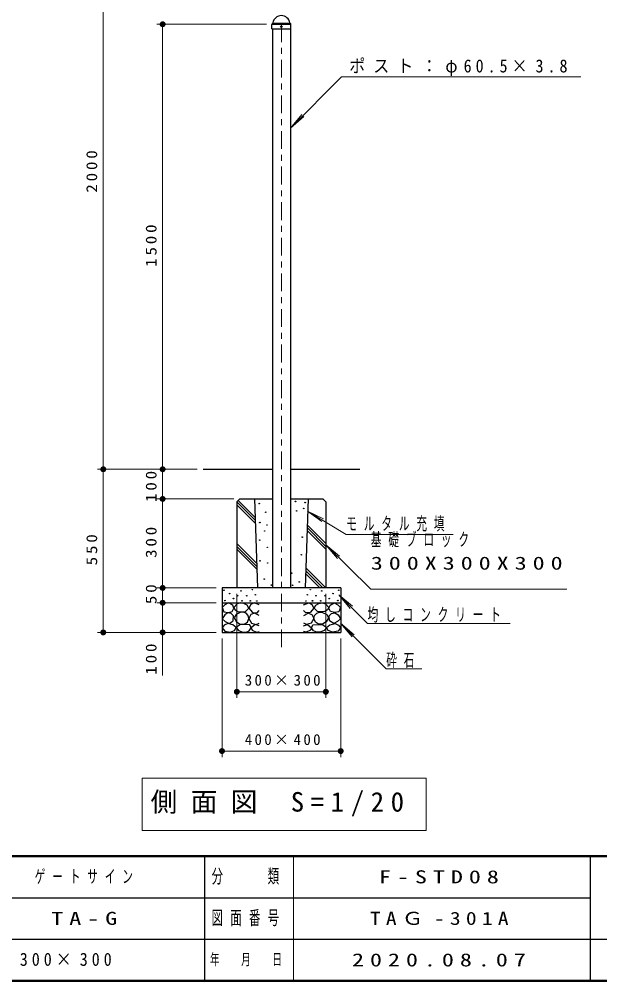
# Model space of a CAD drawing. Units: millimetres on the paper, scale 1:20. Extents: x -385 to 0, y 0 to 267.
# Drawn here: x -166.2 to -68.4, y 0 to 162.1 of the extents above; entities that cross this region are included whole.
import ezdxf

# ---------------------------------------------------------------- set-up
doc = ezdxf.new("R2010")
doc.units = ezdxf.units.MM
doc.linetypes.add('USER2', pattern=[6, 3, -1, 1, -1])
doc.layers.add('LY_1', color=7, linetype='Continuous', lineweight=13)
doc.styles.add('ＭＳ ゴシック', font='')
doc.styles.get('ＭＳ ゴシック').set_extended_font_data('MS Gothic')

# ---------------------------------------------------------------- blocks, each defined once
blk = doc.blocks.new('filled_dot')
at = {"color": 0, "linetype": 'Continuous', "lineweight": -2, "const_width": 1.25}
blk.add_lwpolyline([(-0.625, 0, 1), (0.625, 0, 1)], format="xyb", close=True, dxfattribs=at)

msp = doc.modelspace()

# ---------------------------------------------------------------- linework, layer by layer
at = {"layer": 'LY_1'}
for p, q in [((-152.045, 86.21), (-152.045, 186.21)), ((-124.557, 161.21), (-143.045, 161.21)), ((-142.045, 86.21), (-142.045, 161.21)), ((-111.9, 152.341), (-120.532, 143.709)), ((-111.9, 152.341), (-71.612, 152.341)), ((-120.532, 143.709), (-118.604, 146.007)), ((-120.532, 143.709), (-118.234, 145.637)), ((-136.245, 86.21), (-153.045, 86.21)), ((-152.045, 58.71), (-152.045, 86.21)), ((-136.245, 86.21), (-143.045, 86.21)), ((-142.045, 81.21), (-142.045, 86.21)), ((-130.045, 81.21), (-143.045, 81.21)), ((-142.045, 66.21), (-142.045, 81.21)), ((-126.424, 77.589), (-129.545, 80.71)), ((-126.407, 77.077), (-129.545, 80.215)), ((-126.441, 78.101), (-129.298, 80.957)), ((-117.648, 79.156), (-115.224, 77.389)), ((-117.648, 79.156), (-114.954, 77.837)), ((-111.111, 75.215), (-117.648, 79.156)), ((-114.545, 73.209), (-117.706, 76.371)), ((-114.545, 73.704), (-117.69, 76.85)), ((-114.545, 72.714), (-117.722, 75.892)), ((-111.111, 75.215), (-93.111, 75.215)), ((-126.183, 70.342), (-129.545, 73.704)), ((-126.166, 69.83), (-129.545, 73.21)), ((-114.545, 73.46), (-112.602, 71.173)), ((-114.545, 73.46), (-112.235, 71.546)), ((-106.978, 65.986), (-114.545, 73.46)), ((-126.149, 69.318), (-129.545, 72.715)), ((-115.54, 66.21), (-117.964, 68.634)), ((-115.045, 66.21), (-117.948, 69.113)), ((-114.55, 66.21), (-117.932, 69.592)), ((-133.045, 66.21), (-143.045, 66.21)), ((-142.045, 63.71), (-142.045, 66.21)), ((-129.545, 65.21), (-129.545, 47.71)), ((-114.545, 65.21), (-114.545, 47.71)), ((-112.359, 65.06), (-110.43, 62.762)), ((-112.359, 65.06), (-110.061, 63.132)), ((-107.521, 60.222), (-112.359, 65.06)), ((-106.978, 65.986), (-73.978, 65.986)), ((-133.045, 63.71), (-143.045, 63.71)), ((-142.045, 51.45), (-142.045, 63.71)), ((-112.063, 60.251), (-110.135, 57.953)), ((-112.063, 60.251), (-109.765, 58.322)), ((-104.379, 52.566), (-112.063, 60.251)), ((-107.521, 60.222), (-83.521, 60.222)), ((-143.045, 58.71), (-153.045, 58.71)), ((-133.045, 58.71), (-143.045, 58.71)), ((-132.045, 57.71), (-132.045, 37.71)), ((-112.045, 57.71), (-112.045, 37.71)), ((-104.379, 52.566), (-98.379, 52.566)), ((-114.545, 48.71), (-129.545, 48.71)), ((-112.045, 38.71), (-132.045, 38.71)), ((-145.473, 34.154), (-145.473, 25.354)), ((-97.673, 34.154), (-145.473, 34.154)), ((-97.673, 25.354), (-97.673, 34.154)), ((-145.473, 25.354), (-97.673, 25.354)), ((-120, 21), (-120, 0))]:
    msp.add_line(p, q, dxfattribs=at)
at = {"layer": 'LY_1', "lineweight": 25}
for p, q in [((-123.655, 160.45), (-123.635, 161.177)), ((-123.655, 160.45), (-123.616, 160.41)), ((-123.573, 161.321), (-123.506, 161.389)), ((-123.572, 161.235), (-120.518, 161.235)), ((-123.557, 161.21), (-120.532, 161.21)), ((-123.436, 161.41), (-120.654, 161.41)), ((-120.517, 161.321), (-120.584, 161.389)), ((-120.435, 160.45), (-120.474, 160.41)), ((-120.435, 160.45), (-120.455, 161.177)), ((-123.616, 160.41), (-120.474, 160.41)), ((-123.557, 160.41), (-123.557, 86.21)), ((-120.532, 160.41), (-120.532, 86.21)), ((-135.245, 86.21), (-123.557, 86.21)), ((-123.557, 86.21), (-123.557, 66.21)), ((-120.532, 86.21), (-108.845, 86.21)), ((-120.532, 86.21), (-120.532, 66.21)), ((-129.545, 80.71), (-129.045, 81.21)), ((-129.045, 81.21), (-123.557, 81.21)), ((-126.545, 81.21), (-126.045, 66.21)), ((-120.532, 81.21), (-115.045, 81.21)), ((-117.545, 81.21), (-118.045, 66.21)), ((-115.045, 81.21), (-114.545, 80.71)), ((-129.545, 80.71), (-129.545, 66.21)), ((-114.545, 80.71), (-114.545, 66.21)), ((-112.045, 66.21), (-132.045, 66.21)), ((-132.045, 66.21), (-132.045, 58.71)), ((-112.045, 66.21), (-112.045, 58.71)), ((-132.045, 63.71), (-112.045, 63.71)), ((-132.045, 58.71), (-112.045, 58.71)), ((-135, 21), (-135, 0)), ((-70, 21), (-70, 0)), ((-187.5, 14), (-70, 14)), ((-242.5, 7), (0, 7))]:
    msp.add_line(p, q, dxfattribs=at)
at = {"layer": 'LY_1', "linetype": 'USER2'}
msp.add_line((-122.045, 161.21), (-122.045, 55.226), dxfattribs=at)
at = {"layer": 'LY_1', "lineweight": 50}
for p, q in [((-385, 21), (0, 21)), ((-385, 0), (0, 0))]:
    msp.add_line(p, q, dxfattribs=at)
at = {"layer": 'LY_1', "lineweight": 25}
for points in [[(-130.923, 63.68), (-131.556, 63.379), (-132.032, 62.903), (-131.731, 62.206), (-131.002, 62.064), (-130.305, 62.222), (-130.051, 62.808), (-130.241, 63.315)], [(-128.951, 63.684), (-129.478, 63.549), (-130.06, 62.914), (-129.83, 62.495), (-129.373, 62.258), (-128.857, 62.184), (-128.113, 62.252), (-127.546, 62.792), (-127.83, 63.292), (-128.363, 63.603)], [(-115.139, 63.684), (-114.612, 63.549), (-114.03, 62.914), (-114.26, 62.495), (-114.717, 62.258), (-115.233, 62.184), (-115.977, 62.252), (-116.544, 62.792), (-116.26, 63.292), (-115.727, 63.603)], [(-113.167, 63.68), (-112.534, 63.379), (-112.058, 62.903), (-112.359, 62.206), (-113.088, 62.064), (-113.785, 62.222), (-114.039, 62.808), (-113.849, 63.315)], [(-131.049, 62.032), (-131.588, 61.684), (-132.032, 61.002), (-131.525, 60.543), (-130.859, 60.226), (-130.162, 60.67), (-130.083, 61.509), (-130.491, 61.872)], [(-129.587, 60.468), (-128.965, 60.123), (-128.289, 60.076), (-127.776, 60.437), (-127.532, 61.035), (-127.644, 61.573), (-127.992, 61.981), (-128.458, 62.146), (-128.992, 62.089), (-129.682, 61.721), (-129.978, 61.143)], [(-114.503, 60.468), (-115.125, 60.123), (-115.801, 60.076), (-116.314, 60.437), (-116.558, 61.035), (-116.446, 61.573), (-116.098, 61.981), (-115.632, 62.146), (-115.098, 62.089), (-114.408, 61.721), (-114.112, 61.143)], [(-113.041, 62.032), (-112.502, 61.684), (-112.058, 61.002), (-112.565, 60.543), (-113.231, 60.226), (-113.928, 60.67), (-114.007, 61.509), (-113.599, 61.872)], [(-131.09, 60.235), (-131.659, 59.916), (-131.997, 59.494), (-131.593, 58.928), (-130.651, 58.725), (-129.935, 59.044), (-129.662, 59.549), (-130.201, 60.004)], [(-128.235, 60.028), (-129.019, 59.988), (-129.681, 59.515), (-129.249, 59.055), (-128.559, 58.744), (-127.994, 58.736), (-127.451, 58.961), (-127.113, 59.488), (-127.37, 59.974)], [(-115.855, 60.028), (-115.071, 59.988), (-114.409, 59.515), (-114.841, 59.055), (-115.531, 58.744), (-116.096, 58.736), (-116.639, 58.961), (-116.977, 59.488), (-116.72, 59.974)], [(-113, 60.235), (-112.431, 59.916), (-112.093, 59.494), (-112.497, 58.928), (-113.439, 58.725), (-114.155, 59.044), (-114.428, 59.549), (-113.889, 60.004)]]:
    msp.add_lwpolyline(points, close=True, dxfattribs=at)
for points in [[(-125.795, 63.375), (-126.65, 63.691), (-127.189, 63.422), (-127.506, 62.82), (-126.92, 62.06), (-126.144, 61.996), (-125.795, 62.392)], [(-118.295, 63.375), (-117.44, 63.691), (-116.901, 63.422), (-116.584, 62.82), (-117.17, 62.06), (-117.946, 61.996), (-118.295, 62.392)], [(-125.811, 61.568), (-126.571, 61.965), (-127.205, 61.711), (-127.506, 61.062), (-127.062, 60.285), (-126.302, 60.048), (-125.811, 60.254)], [(-118.279, 61.568), (-117.519, 61.965), (-116.885, 61.711), (-116.584, 61.062), (-117.028, 60.285), (-117.788, 60.048), (-118.279, 60.254)], [(-125.795, 59.842), (-126.46, 60.048), (-127.11, 59.493), (-126.936, 59.097), (-126.207, 58.733), (-125.795, 58.891)], [(-118.295, 59.842), (-117.63, 60.048), (-116.98, 59.493), (-117.154, 59.097), (-117.883, 58.733), (-118.295, 58.891)]]:
    msp.add_lwpolyline(points, dxfattribs=at)
for centre, radius in [((-122.045, 160.81), 0.125), ((-125.77, 80.421), 0.05), ((-119.665, 80.791), 0.05), ((-118.286, 79.609), 0.05), ((-118.04, 80.594), 0.05), ((-124.687, 78.969), 0.05), ((-119.468, 79.191), 0.05), ((-125.671, 77.221), 0.05), ((-124.484, 76.828), 0.035), ((-124.867, 75.803), 0.035), ((-118.532, 74.759), 0.05), ((-125.696, 74.267), 0.05), ((-124.429, 73.053), 0.035), ((-118.68, 71.805), 0.05), ((-125.647, 70.771), 0.05), ((-124.362, 70.412), 0.035), ((-120.305, 68.703), 0.05), ((-124.933, 67.694), 0.05), ((-123.702, 66.684), 0.05), ((-120.157, 66.66), 0.05), ((-119.025, 67.226), 0.05), ((-131.715, 65.818), 0.05), ((-130.764, 65.248), 0.05), ((-129.418, 64.884), 0.05), ((-128.847, 65.708), 0.05), ((-127.87, 64.887), 0.05), ((-126.924, 65.914), 0.05), ((-126.424, 65.063), 0.05), ((-117.666, 65.063), 0.05), ((-117.166, 65.914), 0.05), ((-116.22, 64.887), 0.05), ((-115.243, 65.708), 0.05), ((-114.672, 64.884), 0.05), ((-113.326, 65.248), 0.05), ((-112.375, 65.818), 0.05), ((-131.556, 64.076), 0.05), ((-130.115, 64.408), 0.05), ((-128.673, 64.028), 0.05), ((-127.289, 64.036), 0.05), ((-126.181, 64.009), 0.05), ((-117.909, 64.009), 0.05), ((-116.801, 64.036), 0.05), ((-115.417, 64.028), 0.05), ((-113.975, 64.408), 0.05), ((-112.534, 64.076), 0.05)]:
    msp.add_circle(centre, radius, dxfattribs=at)
for centre, radius, start, end in [((-122.045, 161.206), 1.454, 9.17167, 170.82833), ((-123.425, 161.173), 0.21, 135, 178.99406), ((-123.569, 161.452), 0.09, 315, 350.82833), ((-120.521, 161.452), 0.09, 186.19155, 225), ((-120.665, 161.173), 0.21, 1.00594, 45)]:
    msp.add_arc(centre, radius, start, end, dxfattribs=at)

# ---------------------------------------------------------------- block references
at = {"layer": 'LY_1', "xscale": 0.4, "yscale": 0.4}
for p, rotation in [((-142.045, 161.21), 270), ((-152.045, 86.21), 90), ((-152.045, 86.21), 270), ((-142.045, 86.21), 90), ((-142.045, 86.21), 270), ((-142.045, 81.21), 270), ((-142.045, 81.21), 90), ((-142.045, 66.21), 90), ((-142.045, 66.21), 270), ((-142.045, 63.71), 90), ((-142.045, 63.71), 270), ((-152.045, 58.71), 90), ((-142.045, 58.71), 90), ((-114.545, 48.71), 180), ((-112.045, 38.71), 180)]:
    msp.add_blockref('filled_dot', p, dxfattribs=dict(at, rotation=rotation))
for p in [(-129.545, 48.71), (-132.045, 38.71)]:
    msp.add_blockref('filled_dot', p, dxfattribs=at)

# ---------------------------------------------------------------- texts
at = {"layer": 'LY_1', "style": 'ＭＳ ゴシック'}
for s, insert, char_height, attachment_point in [('\\T1.5;\\W0.9;ポスト：φ60.5×3.8', (-110.612, 152.491), 2.199, 7), ('\\T1.64;\\W0.6;モルタル充填', (-111.111, 75.715), 2.199, 7), ('\\T1.64;\\W0.6;基礎ブロック', (-106.978, 75.486), 2.199, 1), ('\\T1.5;\\W1.35;300X300X300', (-106.978, 71.486), 2.199, 1), ('\\T1.64;\\W0.6;均しコンクリート', (-107.521, 60.372), 2.199, 7), ('\\T1.64;\\W0.6;砕石', (-104.379, 52.716), 2.199, 7), ('\\T1.32;300×300', (-121.625, 49.71), 1.833, 8), ('\\T1.32;400×400', (-121.625, 39.71), 1.833, 8), ('\\T1.5;側面図\\~S=1/20', (-144.073, 29.754), 3.299, 4), ('\\T1.64;\\W0.6;ゲートサイン', (-154.75, 17.5), 2.199, 5), ('\\T1.64;\\W0.6;分\u3000\u3000類', (-127.5, 17.5), 2.346, 5), ('\\T1.5;\\W1.35;F-STD08', (-95, 17.5), 2.199, 5), ('\\T1.5;\\W1.35;TA-G', (-154.75, 10.5), 2.199, 5), ('\\T1.64;\\W0.6;図面番号', (-127.5, 10.5), 2.346, 5), ('\\T1.5;\\W1.2;TAＧ-301A', (-95, 10.5), 2.199, 5), ('\\T1.5;\\W0.9;基礎ブロック300×300×300', (-200.5, 3.5), 2.199, 4), ('\\T1.64;\\W0.6;年\u3000月\u3000日', (-127.5, 3.5), 1.906, 5), ('\\T1.5;\\W1.35;2020.08.07', (-95, 3.5), 2.199, 5)]:
    msp.add_mtext(s, dxfattribs=dict(at, insert=insert, char_height=char_height, attachment_point=attachment_point))
at = {"layer": 'LY_1', "char_height": 1.833, "attachment_point": 8, "rotation": 90, "style": 'ＭＳ ゴシック'}
for s, insert in [('\\T1.33;\\W1.15;2000', (-153.045, 136.633)), ('\\T1.33;\\W1.15;1500', (-143.045, 124.131)), ('\\T1.33;\\W1.15;100', (-143.045, 83.554)), ('\\T1.33;\\W1.15;300', (-143.045, 74.126)), ('\\T1.33;\\W1.15;550', (-153.045, 72.875)), ('\\T1.34;\\W1.15;50', (-143.045, 65.387)), ('\\T1.33;\\W1.15;100', (-143.045, 54.45))]:
    msp.add_mtext(s, dxfattribs=dict(at, insert=insert))

doc.saveas('drawing.dxf')
